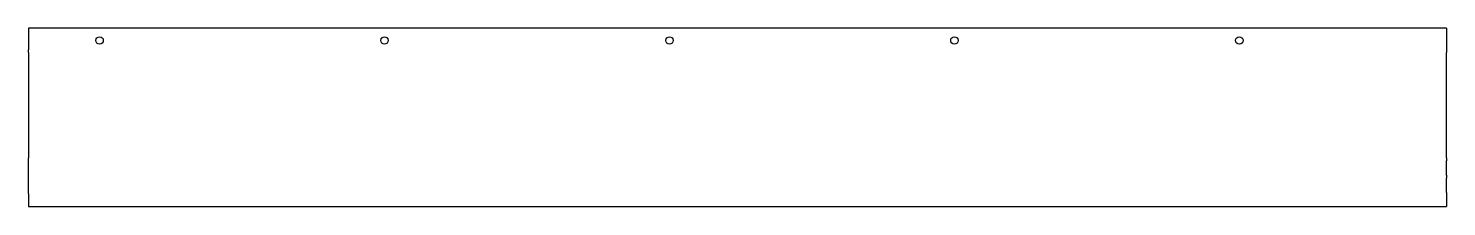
# Model space of a CAD drawing. Header units: millimetres. Extents: x -131 to 865, y 147 to 273.
import ezdxf

# ---------------------------------------------------------------- set-up
doc = ezdxf.new("R2010")
doc.units = ezdxf.units.MM
doc.layers.add('Default', color=7, linetype='Continuous')
doc.layers.add('FRENTE_DO_QUADRO', color=7, linetype='Continuous')

# ---------------------------------------------------------------- blocks, each defined once
blk = doc.blocks.new('SE')
at = {"layer": 'FRENTE_DO_QUADRO', "color": 7, "linetype": 'Continuous'}
for p, q in [((-130.6, 272.7), (-130.6, 257.7)), ((864.9, 272.7), (-130.6, 272.7)), ((864.9, 272.7), (864.9, 257.7)), ((-130.6, 255.61), (-130.6, 257.7)), ((-130.6, 255.61), (-130.6, 181.61)), ((864.9, 257.7), (864.9, 255.61)), ((864.9, 181.61), (864.9, 255.61)), ((-130.6, 179.52), (-130.6, 181.61)), ((-130.6, 169.52), (-130.6, 179.52)), ((864.9, 181.61), (864.9, 179.52)), ((864.9, 169.52), (864.9, 179.52)), ((-130.6, 167.43), (-130.6, 169.52)), ((864.9, 169.52), (864.9, 167.43)), ((-130.6, 157.43), (-130.6, 167.43)), ((864.9, 157.43), (864.9, 167.43)), ((-130.6, 156.39), (-130.6, 157.43)), ((-130.6, 156.39), (-130.6, 147.39)), ((864.9, 157.43), (864.9, 156.39)), ((864.9, 156.39), (864.9, 147.39)), ((-130.6, 147.39), (864.9, 147.39))]:
    blk.add_line(p, q, dxfattribs=at)
for centre in [(-80.6, 264.2), (119.4, 264.2), (319.4, 264.2), (519.4, 264.2), (719.4, 264.2)]:
    blk.add_circle(centre, 2.6, dxfattribs=at)

msp = doc.modelspace()

# ---------------------------------------------------------------- block references
at = {"layer": 'Default'}
msp.add_blockref('SE', (0, 0), dxfattribs=at)

doc.saveas('drawing.dxf')
